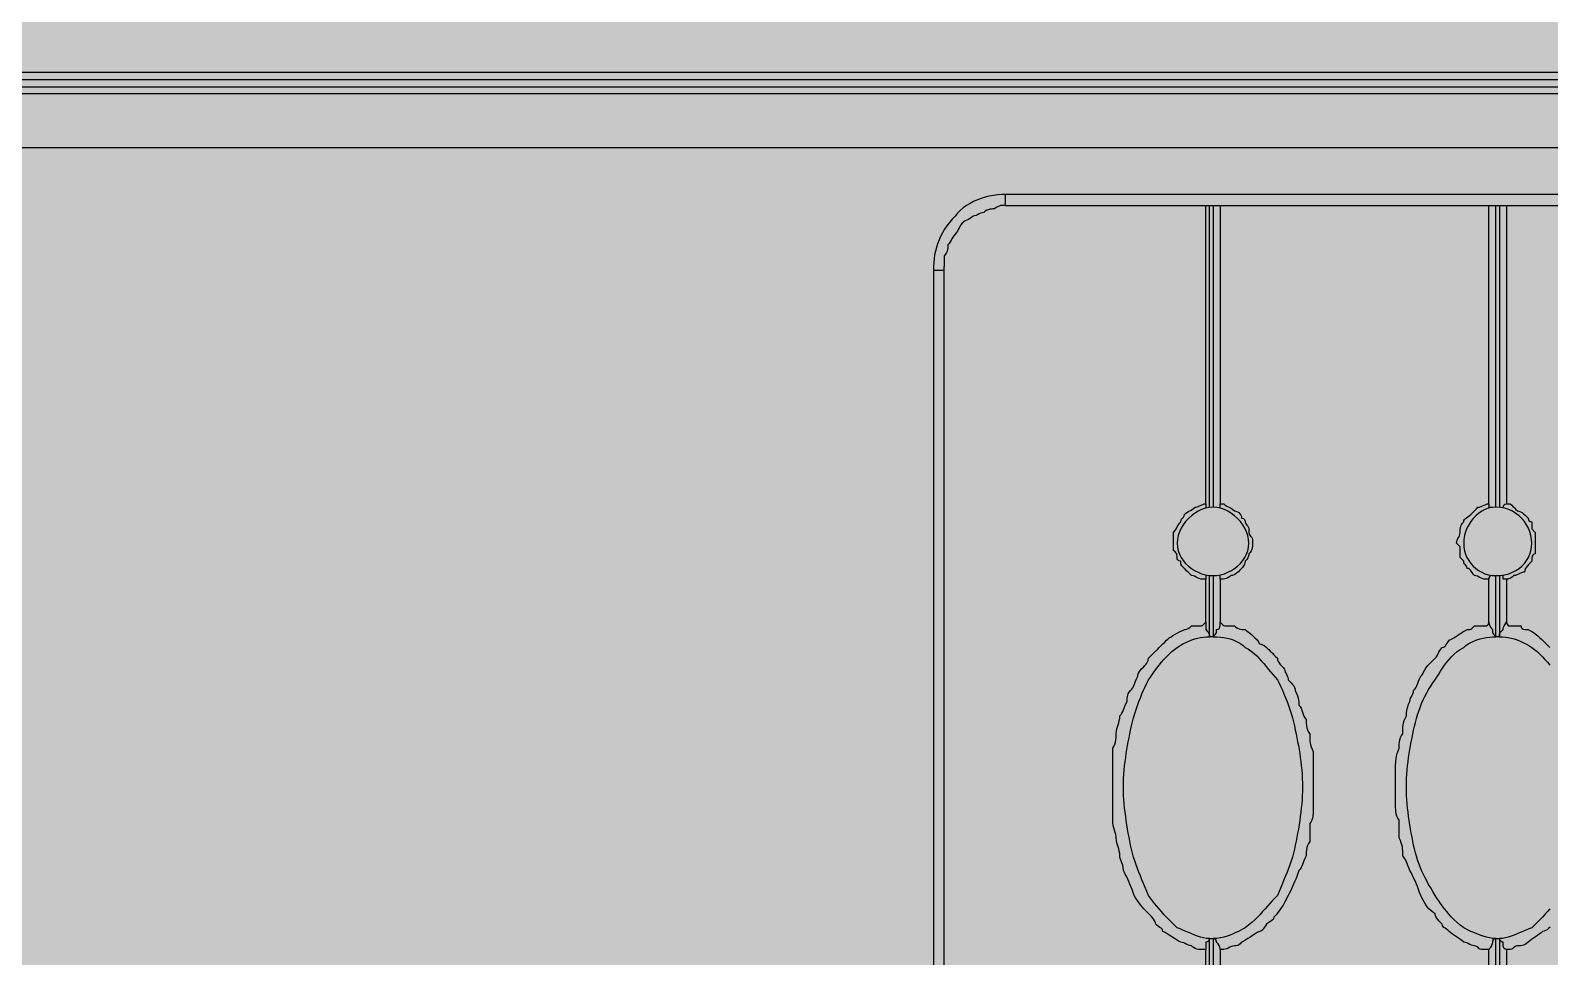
# Model space of a CAD drawing. Header units: millimetres. Extents: x 0 to 966, y -664 to 90.
# Drawn here: x 643.49 to 680.71, y -213.94 to -191.25 of the extents above; entities that cross this region are included whole.
import ezdxf

# ---------------------------------------------------------------- set-up
doc = ezdxf.new("R2010")
doc.units = ezdxf.units.MM
for name, color, linetype in [('HDL_BODY', 7, 'Continuous'), ('HDL_COLOUR', 7, 'Continuous'), ('HDL_DETAIL', 7, 'Continuous'), ('HDL_PRINT', 7, 'Continuous')]:
    doc.layers.add(name, color=color, linetype=linetype)

# ---------------------------------------------------------------- blocks, each defined once
blk = doc.blocks.new('M_R12.10.1_FRONT')
at = {"layer": 'HDL_BODY', "true_color": 0x202126}
blk.add_hatch(color=250, dxfattribs=at).paths.add_polyline_path([(0, 0), (216, 0), (216, 90), (0, 90)])
at = {"layer": 'HDL_BODY', "true_color": 0x2a2a30}
blk.add_hatch(color=250, dxfattribs=at).paths.add_polyline_path([(0.4, 20.52), (215.6, 20.52), (215.6, 68.31), (0.4, 68.31)])
at = {"layer": 'HDL_COLOUR', "true_color": 0x3d4a3a}
for points in [[(172.466, 55.392), (172.56, 55.397), (172.653, 55.413), (172.744, 55.438), (172.832, 55.472), (172.916, 55.515), (172.995, 55.565), (173.069, 55.623), (173.136, 55.687), (173.195, 55.758), (173.246, 55.835), (173.287, 55.916), (173.317, 56.002), (173.336, 56.092), (173.343, 56.186), (173.336, 56.28), (173.317, 56.373), (173.287, 56.464), (173.246, 56.552), (173.195, 56.637), (173.136, 56.717), (173.069, 56.79), (172.995, 56.858), (172.916, 56.917), (172.832, 56.968), (172.744, 57.009), (172.653, 57.04), (172.56, 57.059), (172.466, 57.065), (172.372, 57.059), (172.279, 57.04), (172.188, 57.009), (172.1, 56.968), (172.016, 56.917), (171.936, 56.858), (171.862, 56.79), (171.795, 56.717), (171.735, 56.637), (171.684, 56.552), (171.643, 56.464), (171.612, 56.373), (171.593, 56.28), (171.586, 56.186), (171.593, 56.092), (171.612, 56.002), (171.643, 55.916), (171.684, 55.835), (171.735, 55.758), (171.795, 55.687), (171.862, 55.623), (171.936, 55.565), (172.016, 55.515), (172.1, 55.472), (172.188, 55.438), (172.279, 55.413), (172.372, 55.397), (172.466, 55.392)], [(179.398, 55.392), (179.508, 55.397), (179.612, 55.413), (179.711, 55.438), (179.803, 55.472), (179.888, 55.515), (179.965, 55.565), (180.035, 55.623), (180.097, 55.687), (180.151, 55.758), (180.195, 55.835), (180.231, 55.916), (180.256, 56.002), (180.272, 56.092), (180.277, 56.186), (180.272, 56.28), (180.256, 56.373), (180.231, 56.464), (180.195, 56.552), (180.151, 56.637), (180.097, 56.717), (180.035, 56.79), (179.965, 56.858), (179.888, 56.917), (179.803, 56.968), (179.711, 57.009), (179.612, 57.04), (179.508, 57.059), (179.398, 57.065), (179.305, 57.059), (179.216, 57.04), (179.131, 57.009), (179.05, 56.968), (178.974, 56.917), (178.904, 56.858), (178.839, 56.79), (178.782, 56.717), (178.732, 56.637), (178.689, 56.552), (178.655, 56.464), (178.63, 56.373), (178.615, 56.28), (178.61, 56.186), (178.615, 56.092), (178.63, 56.002), (178.655, 55.916), (178.689, 55.835), (178.732, 55.758), (178.782, 55.687), (178.839, 55.623), (178.904, 55.565), (178.974, 55.515), (179.05, 55.472), (179.131, 55.438), (179.216, 55.413), (179.305, 55.397), (179.398, 55.392)]]:
    blk.add_hatch(color=79, dxfattribs=at).paths.add_polyline_path(points)
at = {"layer": 'HDL_COLOUR', "true_color": 0x97a4b5}
for points in [[(174.66, 50.22), (174.641, 50.703), (174.585, 51.178), (174.493, 51.636), (174.365, 52.07), (174.205, 52.472), (174.016, 52.836), (173.799, 53.155), (173.56, 53.424), (173.302, 53.638), (173.029, 53.794), (172.747, 53.888), (172.46, 53.92), (172.173, 53.888), (171.891, 53.794), (171.618, 53.638), (171.36, 53.424), (171.121, 53.155), (170.904, 52.836), (170.715, 52.472), (170.555, 52.07), (170.427, 51.636), (170.335, 51.178), (170.279, 50.703), (170.26, 50.22), (170.279, 49.737), (170.335, 49.262), (170.427, 48.804), (170.555, 48.37), (170.715, 47.968), (170.904, 47.604), (171.121, 47.285), (171.36, 47.016), (171.618, 46.802), (171.891, 46.646), (172.173, 46.552), (172.46, 46.52), (172.747, 46.552), (173.029, 46.646), (173.302, 46.802), (173.56, 47.016), (173.799, 47.285), (174.016, 47.604), (174.205, 47.968), (174.365, 48.37), (174.493, 48.804), (174.585, 49.262), (174.641, 49.737)], [(181.64, 50.22), (181.621, 50.703), (181.565, 51.178), (181.473, 51.636), (181.345, 52.07), (181.185, 52.472), (180.996, 52.836), (180.779, 53.155), (180.54, 53.424), (180.282, 53.638), (180.009, 53.794), (179.727, 53.888), (179.44, 53.92), (179.153, 53.888), (178.871, 53.794), (178.598, 53.638), (178.34, 53.424), (178.101, 53.155), (177.884, 52.836), (177.695, 52.472), (177.535, 52.07), (177.407, 51.636), (177.315, 51.178), (177.259, 50.703), (177.24, 50.22), (177.259, 49.737), (177.315, 49.262), (177.407, 48.804), (177.535, 48.37), (177.695, 47.968), (177.884, 47.604), (178.101, 47.285), (178.34, 47.016), (178.598, 46.802), (178.871, 46.646), (179.153, 46.552), (179.44, 46.52), (179.727, 46.552), (180.009, 46.646), (180.282, 46.802), (180.54, 47.016), (180.779, 47.285), (180.996, 47.604), (181.185, 47.968), (181.345, 48.37), (181.473, 48.804), (181.565, 49.262), (181.621, 49.737)]]:
    blk.add_hatch(color=253, dxfattribs=at).paths.add_polyline_path(points)
at = {"layer": 'HDL_PRINT', "true_color": 0xdee1e9}
for points in [[(169.305, 60.941), (169.226, 60.938), (169.148, 60.931), (169.071, 60.919), (168.995, 60.904), (168.921, 60.885), (168.85, 60.864), (168.782, 60.841), (168.718, 60.815), (168.658, 60.789), (168.603, 60.763), (168.662, 60.789), (168.72, 60.81), (168.779, 60.825), (168.838, 60.837), (168.896, 60.844), (168.955, 60.849), (169.014, 60.851), (169.072, 60.852), (169.131, 60.852), (169.285, 60.846), (169.437, 60.828), (169.586, 60.8), (169.731, 60.761), (169.872, 60.711), (170.009, 60.652), (170.141, 60.583), (170.267, 60.506), (170.388, 60.42), (170.503, 60.326), (170.611, 60.224), (170.713, 60.116), (170.806, 60.001), (170.892, 59.879), (170.969, 59.752), (171.037, 59.62), (171.097, 59.482), (171.146, 59.341), (171.185, 59.195), (171.214, 59.046), (171.231, 58.894), (171.237, 58.739), (171.231, 58.584), (171.214, 58.432), (171.185, 58.282), (171.146, 58.137), (171.097, 57.995), (171.037, 57.858), (170.969, 57.725), (170.892, 57.598), (170.806, 57.477), (170.713, 57.362), (170.611, 57.253), (170.503, 57.152), (170.388, 57.058), (170.267, 56.972), (170.141, 56.894), (170.009, 56.826), (169.872, 56.766), (169.731, 56.717), (169.586, 56.678), (169.437, 56.649), (169.285, 56.631), (169.131, 56.626), (168.993, 56.63), (168.856, 56.643), (168.722, 56.664), (168.591, 56.692), (168.462, 56.728), (168.336, 56.772), (168.213, 56.822), (168.094, 56.879), (167.979, 56.943), (167.868, 57.012), (167.762, 57.087), (167.66, 57.167), (167.564, 57.253), (167.473, 57.343), (167.388, 57.438), (167.309, 57.537), (167.236, 57.64), (167.17, 57.746), (167.111, 57.856), (167.167, 57.726), (167.229, 57.6), (167.298, 57.479), (167.373, 57.363), (167.454, 57.251), (167.541, 57.145), (167.633, 57.044), (167.732, 56.95), (167.836, 56.861), (167.945, 56.779), (168.059, 56.703), (168.179, 56.634), (168.303, 56.572), (168.433, 56.518), (168.567, 56.471), (168.706, 56.432), (168.85, 56.401), (168.997, 56.379), (169.149, 56.366), (169.305, 56.361), (169.465, 56.366), (169.622, 56.383), (169.776, 56.409), (169.926, 56.446), (170.073, 56.492), (170.216, 56.548), (170.354, 56.613), (170.487, 56.687), (170.615, 56.769), (170.736, 56.86), (170.852, 56.958), (170.96, 57.064), (171.062, 57.178), (171.156, 57.299), (171.241, 57.426), (171.319, 57.56), (171.387, 57.699), (171.446, 57.845), (171.496, 57.996), (171.535, 58.152), (171.563, 58.314), (171.58, 58.479), (171.586, 58.65), (171.58, 58.809), (171.563, 58.967), (171.535, 59.121), (171.496, 59.272), (171.446, 59.42), (171.387, 59.563), (171.319, 59.702), (171.241, 59.836), (171.156, 59.964), (171.062, 60.086), (170.96, 60.202), (170.852, 60.312), (170.736, 60.413), (170.615, 60.508), (170.487, 60.594), (170.354, 60.672), (170.216, 60.741), (170.073, 60.8), (169.926, 60.85), (169.776, 60.889), (169.622, 60.918), (169.465, 60.935), (169.305, 60.941)], [(176.24, 60.941), (176.163, 60.938), (176.091, 60.931), (176.022, 60.919), (175.955, 60.904), (175.889, 60.885), (175.823, 60.864), (175.756, 60.841), (175.687, 60.815), (175.615, 60.789), (175.538, 60.763), (175.596, 60.789), (175.655, 60.81), (175.713, 60.825), (175.771, 60.837), (175.83, 60.844), (175.888, 60.849), (175.947, 60.851), (176.006, 60.852), (176.065, 60.852), (176.22, 60.846), (176.371, 60.828), (176.52, 60.8), (176.665, 60.761), (176.806, 60.711), (176.943, 60.652), (177.075, 60.583), (177.202, 60.506), (177.323, 60.42), (177.438, 60.326), (177.546, 60.224), (177.647, 60.116), (177.741, 60.001), (177.826, 59.879), (177.904, 59.752), (177.972, 59.62), (178.031, 59.482), (178.08, 59.341), (178.119, 59.195), (178.148, 59.046), (178.165, 58.894), (178.171, 58.739), (178.165, 58.584), (178.148, 58.432), (178.119, 58.282), (178.08, 58.137), (178.031, 57.995), (177.972, 57.858), (177.904, 57.725), (177.826, 57.598), (177.741, 57.477), (177.647, 57.362), (177.546, 57.253), (177.438, 57.152), (177.323, 57.058), (177.202, 56.972), (177.075, 56.894), (176.943, 56.826), (176.806, 56.766), (176.665, 56.717), (176.52, 56.678), (176.371, 56.649), (176.22, 56.631), (176.065, 56.626), (175.92, 56.63), (175.776, 56.645), (175.635, 56.668), (175.497, 56.7), (175.363, 56.74), (175.232, 56.788), (175.106, 56.844), (174.985, 56.907), (174.868, 56.977), (174.758, 57.053), (174.654, 57.136), (174.556, 57.224), (174.466, 57.318), (174.383, 57.417), (174.307, 57.52), (174.241, 57.628), (174.183, 57.74), (174.134, 57.856), (174.178, 57.726), (174.231, 57.6), (174.292, 57.479), (174.361, 57.363), (174.438, 57.251), (174.523, 57.145), (174.614, 57.044), (174.711, 56.95), (174.815, 56.861), (174.924, 56.779), (175.038, 56.703), (175.157, 56.634), (175.281, 56.572), (175.409, 56.518), (175.541, 56.471), (175.675, 56.432), (175.813, 56.401), (175.953, 56.379), (176.096, 56.366), (176.24, 56.361), (176.399, 56.366), (176.556, 56.383), (176.71, 56.409), (176.861, 56.446), (177.008, 56.492), (177.15, 56.548), (177.288, 56.613), (177.421, 56.687), (177.549, 56.769), (177.671, 56.86), (177.786, 56.958), (177.895, 57.064), (177.996, 57.178), (178.09, 57.299), (178.176, 57.426), (178.253, 57.56), (178.322, 57.699), (178.381, 57.845), (178.43, 57.996), (178.469, 58.152), (178.498, 58.314), (178.515, 58.479), (178.521, 58.65), (178.515, 58.809), (178.498, 58.967), (178.469, 59.121), (178.43, 59.272), (178.381, 59.42), (178.322, 59.563), (178.253, 59.702), (178.176, 59.836), (178.09, 59.964), (177.996, 60.086), (177.895, 60.202), (177.786, 60.312), (177.671, 60.413), (177.549, 60.508), (177.421, 60.594), (177.288, 60.672), (177.15, 60.741), (177.008, 60.8), (176.861, 60.85), (176.71, 60.889), (176.556, 60.918), (176.399, 60.935), (176.24, 60.941)]]:
    blk.add_hatch(color=254, dxfattribs=at).paths.add_polyline_path(points)
h = blk.add_hatch(color=254, dxfattribs=at)
h.paths.add_polyline_path([(167.99, 57.505), (168.867, 59.883), (169.217, 59.883), (170.182, 57.505), (169.833, 57.505), (169.569, 58.299), (168.603, 58.299), (168.34, 57.505), (167.99, 57.505)])
h.paths.add_polyline_path([(168.692, 58.474), (169.48, 58.474), (169.217, 59.179), (169.188, 59.244), (169.166, 59.309), (169.147, 59.371), (169.13, 59.431), (169.114, 59.486), (169.095, 59.537), (169.071, 59.581), (169.042, 59.618), (169.038, 59.581), (169.028, 59.537), (169.015, 59.486), (168.999, 59.431), (168.983, 59.371), (168.969, 59.309), (168.96, 59.244), (168.956, 59.179), (168.692, 58.474)])
h = blk.add_hatch(color=254, dxfattribs=at)
h.paths.add_polyline_path([(175.274, 57.505), (175.274, 59.883), (176.151, 59.883), (176.217, 59.883), (176.281, 59.882), (176.344, 59.878), (176.404, 59.872), (176.459, 59.861), (176.509, 59.845), (176.553, 59.823), (176.59, 59.794), (176.628, 59.789), (176.666, 59.775), (176.704, 59.753), (176.741, 59.725), (176.779, 59.692), (176.816, 59.656), (176.853, 59.618), (176.886, 59.58), (176.91, 59.541), (176.925, 59.498), (176.935, 59.451), (176.94, 59.398), (176.942, 59.338), (176.942, 59.268), (176.942, 59.23), (176.94, 59.191), (176.935, 59.153), (176.925, 59.115), (176.91, 59.078), (176.886, 59.04), (176.853, 59.003), (176.816, 58.965), (176.779, 58.929), (176.741, 58.896), (176.704, 58.867), (176.666, 58.845), (176.628, 58.83), (176.59, 58.825), (176.652, 58.792), (176.707, 58.76), (176.756, 58.727), (176.799, 58.694), (176.838, 58.661), (176.874, 58.628), (176.909, 58.596), (176.942, 58.563), (176.974, 58.525), (176.997, 58.485), (177.012, 58.442), (177.021, 58.394), (177.026, 58.341), (177.028, 58.28), (177.028, 58.21), (177.028, 58.172), (177.026, 58.134), (177.021, 58.096), (177.012, 58.059), (176.997, 58.021), (176.974, 57.983), (176.942, 57.945), (176.937, 57.907), (176.922, 57.869), (176.9, 57.832), (176.872, 57.794), (176.839, 57.756), (176.804, 57.719), (176.767, 57.681), (176.76, 57.674), (176.741, 57.658), (176.712, 57.638), (176.675, 57.617), (176.634, 57.601), (176.59, 57.594), (176.528, 57.591), (176.472, 57.581), (176.42, 57.566), (176.37, 57.55), (176.321, 57.533), (176.269, 57.519), (176.213, 57.509), (176.151, 57.505), (175.274, 57.505)])
h.paths.add_polyline_path([(175.624, 58.914), (176.065, 58.914), (176.135, 58.914), (176.195, 58.914), (176.248, 58.914), (176.295, 58.914), (176.337, 58.914), (176.377, 58.914), (176.415, 58.914), (176.448, 58.919), (176.473, 58.934), (176.494, 58.956), (176.513, 58.984), (176.533, 59.017), (176.557, 59.053), (176.59, 59.089), (176.59, 59.099), (176.59, 59.126), (176.59, 59.166), (176.59, 59.215), (176.59, 59.268), (176.59, 59.319), (176.59, 59.367), (176.59, 59.406), (176.59, 59.433), (176.59, 59.443), (176.553, 59.48), (176.526, 59.507), (176.503, 59.53), (176.48, 59.552), (176.453, 59.58), (176.415, 59.618), (176.377, 59.618), (176.337, 59.618), (176.295, 59.618), (176.248, 59.618), (176.195, 59.618), (176.135, 59.618), (176.065, 59.618), (175.624, 59.618), (175.624, 58.914)])
h.paths.add_polyline_path([(175.624, 57.856), (176.151, 57.856), (176.195, 57.856), (176.239, 57.856), (176.283, 57.856), (176.327, 57.856), (176.371, 57.856), (176.415, 57.856), (176.425, 57.856), (176.452, 57.856), (176.491, 57.856), (176.538, 57.856), (176.59, 57.856), (176.596, 57.894), (176.613, 57.922), (176.634, 57.945), (176.655, 57.968), (176.672, 57.996), (176.678, 58.034), (176.685, 58.071), (176.701, 58.098), (176.723, 58.121), (176.744, 58.144), (176.761, 58.172), (176.767, 58.21), (176.762, 58.248), (176.75, 58.285), (176.732, 58.323), (176.713, 58.361), (176.696, 58.398), (176.683, 58.436), (176.678, 58.474), (176.641, 58.512), (176.613, 58.537), (176.59, 58.552), (176.567, 58.56), (176.54, 58.563), (176.504, 58.563), (176.461, 58.595), (176.41, 58.618), (176.356, 58.633), (176.299, 58.643), (176.244, 58.648), (176.194, 58.649), (176.151, 58.65), (175.624, 58.65), (175.624, 57.856)])
at = {"layer": 'HDL_DETAIL', "color": 251, "true_color": 0x52555c}
for points in [[(0, 67.545), (216, 67.545), (216, 22.28), (0, 22.28), (0, 67.545)], [(0.351, 67.722), (215.91, 67.722), (215.91, 22.456), (0.351, 22.456), (0.351, 67.722)], [(167.374, 64.728), (167.374, 64.728)], [(165.881, 62.965), (165.881, 62.965)], [(165.621, 62.876), (165.621, 62.876)], [(172.466, 55.392), (172.56, 55.397), (172.653, 55.413), (172.744, 55.438), (172.832, 55.472), (172.916, 55.515), (172.995, 55.565), (173.069, 55.623), (173.136, 55.687), (173.195, 55.758), (173.246, 55.835), (173.287, 55.916), (173.317, 56.002), (173.336, 56.092), (173.343, 56.186), (173.336, 56.28), (173.317, 56.373), (173.287, 56.464), (173.246, 56.552), (173.195, 56.637), (173.136, 56.717), (173.069, 56.79), (172.995, 56.858), (172.916, 56.917), (172.832, 56.968), (172.744, 57.009), (172.653, 57.04), (172.56, 57.059), (172.466, 57.065), (172.372, 57.059), (172.279, 57.04), (172.188, 57.009), (172.1, 56.968), (172.016, 56.917), (171.936, 56.858), (171.862, 56.79), (171.795, 56.717), (171.735, 56.637), (171.684, 56.552), (171.643, 56.464), (171.612, 56.373), (171.593, 56.28), (171.586, 56.186), (171.593, 56.092), (171.612, 56.002), (171.643, 55.916), (171.684, 55.835), (171.735, 55.758), (171.795, 55.687), (171.862, 55.623), (171.936, 55.565), (172.016, 55.515), (172.1, 55.472), (172.188, 55.438), (172.279, 55.413), (172.372, 55.397), (172.466, 55.392)], [(179.398, 55.392), (179.508, 55.397), (179.612, 55.413), (179.711, 55.438), (179.803, 55.472), (179.888, 55.515), (179.965, 55.565), (180.035, 55.623), (180.097, 55.687), (180.151, 55.758), (180.195, 55.835), (180.231, 55.916), (180.256, 56.002), (180.272, 56.092), (180.277, 56.186), (180.272, 56.28), (180.256, 56.373), (180.231, 56.464), (180.195, 56.552), (180.151, 56.637), (180.097, 56.717), (180.035, 56.79), (179.965, 56.858), (179.888, 56.917), (179.803, 56.968), (179.711, 57.009), (179.612, 57.04), (179.508, 57.059), (179.398, 57.065), (179.305, 57.059), (179.216, 57.04), (179.131, 57.009), (179.05, 56.968), (178.974, 56.917), (178.904, 56.858), (178.839, 56.79), (178.782, 56.717), (178.732, 56.637), (178.689, 56.552), (178.655, 56.464), (178.63, 56.373), (178.615, 56.28), (178.61, 56.186), (178.615, 56.092), (178.63, 56.002), (178.655, 55.916), (178.689, 55.835), (178.732, 55.758), (178.782, 55.687), (178.839, 55.623), (178.904, 55.565), (178.974, 55.515), (179.05, 55.472), (179.131, 55.438), (179.216, 55.413), (179.305, 55.397), (179.398, 55.392)], [(172.377, 53.894), (172.377, 53.894)], [(172.377, 53.894), (172.377, 53.894)], [(172.466, 53.894), (172.466, 53.894)], [(172.466, 53.894), (172.466, 53.894)], [(172.466, 53.894), (172.466, 53.894)], [(179.398, 53.894), (179.398, 53.894)], [(179.398, 53.894), (179.398, 53.894)], [(179.398, 53.894), (179.398, 53.894)], [(179.487, 53.894), (179.487, 53.894)], [(179.487, 53.894), (179.487, 53.894)], [(172.466, 46.497), (172.466, 46.497)], [(172.466, 46.497), (172.466, 46.497)], [(179.398, 46.497), (179.398, 46.497)], [(179.398, 46.497), (179.398, 46.497)]]:
    blk.add_lwpolyline(points, close=True, dxfattribs=at)
for points in [[(0.439, 67.367), (214.858, 67.367)], [(0.439, 67.367), (214.858, 67.367)], [(0.439, 67.367), (214.858, 67.367)], [(0.439, 67.367), (214.858, 67.367)], [(0.439, 67.367), (214.858, 67.367)], [(0.439, 67.367), (214.858, 67.367)], [(0.439, 67.367), (214.858, 67.367)], [(0.439, 67.367), (214.858, 67.367)], [(0.439, 67.367), (214.858, 67.367)], [(0.439, 67.367), (214.858, 67.367)], [(0.439, 67.367), (214.858, 67.367)], [(0.439, 67.367), (214.858, 67.367)], [(0.439, 67.367), (214.858, 67.367)], [(0.439, 67.367), (214.858, 67.367)], [(0.439, 67.367), (214.858, 67.367)], [(0.439, 67.367), (214.858, 67.367)], [(0.439, 67.367), (214.858, 67.367)], [(0.439, 67.367), (214.858, 67.367)], [(0.439, 67.367), (214.858, 67.367)], [(0.439, 67.367), (214.858, 67.367)], [(0.439, 67.367), (215.91, 67.367)], [(214.506, 67.191), (0.702, 67.191)], [(214.506, 67.191), (0.702, 67.191)], [(214.506, 67.191), (0.702, 67.191)], [(214.506, 67.191), (0.702, 67.191)], [(214.506, 67.191), (0.702, 67.191)], [(214.506, 67.191), (0.702, 67.191)], [(214.506, 67.191), (0.702, 67.191)], [(214.506, 67.191), (0.702, 67.191)], [(214.506, 67.191), (0.702, 67.191)], [(214.506, 67.191), (0.702, 67.191)], [(214.506, 67.191), (0.702, 67.191)], [(214.506, 67.191), (0.702, 67.191)], [(214.506, 67.191), (0.702, 67.191)], [(214.506, 67.191), (0.702, 67.191)], [(214.506, 67.191), (0.702, 67.191)], [(214.506, 67.191), (0.702, 67.191)], [(214.506, 67.191), (0.702, 67.191)], [(214.506, 67.191), (0.702, 67.191)], [(214.506, 67.191), (0.702, 67.191)], [(214.506, 67.191), (0.702, 67.191)], [(215.999, 67.191), (0.702, 67.191)], [(214.42, 65.872), (0.79, 65.872)], [(214.42, 65.872), (0.79, 65.872)], [(214.42, 65.872), (0.79, 65.872)], [(214.42, 65.872), (0.79, 65.872)], [(214.42, 65.872), (0.79, 65.872)], [(214.42, 65.872), (0.79, 65.872)], [(214.42, 65.872), (0.79, 65.872)], [(214.42, 65.872), (0.79, 65.872)], [(214.42, 65.872), (0.79, 65.872)], [(214.42, 65.872), (0.79, 65.872)], [(214.42, 65.872), (0.79, 65.872)], [(214.42, 65.872), (0.79, 65.872)], [(214.42, 65.872), (0.79, 65.872)], [(214.42, 65.872), (0.79, 65.872)], [(214.42, 65.872), (0.79, 65.872)], [(214.42, 65.872), (0.79, 65.872)], [(214.42, 65.872), (0.79, 65.872)], [(214.42, 65.872), (0.79, 65.872)], [(214.42, 65.872), (0.79, 65.872)], [(214.42, 65.872), (0.79, 65.872)], [(215.91, 65.872), (0.79, 65.872)], [(167.374, 64.728), (167.279, 64.725), (167.182, 64.717), (167.084, 64.703), (166.985, 64.684), (166.886, 64.66), (166.789, 64.63), (166.694, 64.594), (166.601, 64.554), (166.512, 64.508), (166.427, 64.457), (166.347, 64.4), (166.273, 64.338), (166.205, 64.271), (166.145, 64.198), (166.073, 64.121), (166.006, 64.042), (165.944, 63.96), (165.888, 63.876), (165.837, 63.79), (165.792, 63.703), (165.752, 63.614), (165.717, 63.524), (165.687, 63.432), (165.663, 63.34), (165.645, 63.247), (165.631, 63.153), (165.623, 63.059), (165.621, 62.965)], [(167.374, 64.463), (167.337, 64.463), (167.3, 64.461), (167.262, 64.456), (167.225, 64.446), (167.187, 64.43), (167.149, 64.407), (167.111, 64.374), (167.074, 64.374), (167.036, 64.372), (166.999, 64.367), (166.961, 64.357), (166.923, 64.341), (166.885, 64.318), (166.847, 64.285), (166.81, 64.28), (166.773, 64.268), (166.735, 64.251), (166.698, 64.232), (166.66, 64.216), (166.623, 64.203), (166.586, 64.198), (166.548, 64.165), (166.51, 64.14), (166.472, 64.119), (166.434, 64.1), (166.397, 64.08), (166.36, 64.055), (166.323, 64.023), (166.289, 63.985), (166.264, 63.947), (166.243, 63.909), (166.224, 63.871), (166.203, 63.833), (166.178, 63.796), (166.145, 63.759), (166.113, 63.72), (166.088, 63.682), (166.068, 63.644), (166.049, 63.606), (166.029, 63.569), (166.003, 63.531), (165.97, 63.494), (165.97, 63.456), (165.968, 63.418), (165.963, 63.381), (165.953, 63.343), (165.938, 63.305), (165.914, 63.268), (165.881, 63.23), (165.881, 63.185), (165.881, 63.141), (165.881, 63.097), (165.881, 63.053), (165.881, 63.009), (165.881, 62.965)], [(212.399, 64.728), (167.374, 64.728)], [(167.374, 64.728), (167.374, 64.463)], [(167.374, 64.463), (212.399, 64.463)], [(172.288, 57.152), (172.288, 64.463)], [(172.377, 57.065), (172.377, 64.463)], [(172.466, 64.463), (172.466, 57.065)], [(172.641, 64.463), (172.641, 57.152)], [(179.223, 57.152), (179.223, 64.463)], [(179.398, 57.065), (179.398, 64.463)], [(179.487, 64.463), (179.487, 57.065)], [(179.661, 64.463), (179.661, 57.152)], [(165.621, 62.965), (165.621, 27.476)], [(165.881, 27.476), (165.881, 62.965)], [(165.621, 62.876), (165.881, 62.876)], [(171.5, 56.186), (171.5, 56.229), (171.5, 56.273), (171.5, 56.316), (171.5, 56.36), (171.5, 56.404), (171.5, 56.447), (171.533, 56.485), (171.557, 56.524), (171.577, 56.562), (171.596, 56.599), (171.617, 56.637), (171.642, 56.675), (171.675, 56.712), (171.682, 56.75), (171.698, 56.778), (171.72, 56.801), (171.741, 56.824), (171.758, 56.852), (171.764, 56.89), (171.801, 56.922), (171.838, 56.947), (171.876, 56.967), (171.914, 56.986), (171.952, 57.007), (171.99, 57.032), (172.028, 57.065), (172.065, 57.07), (172.102, 57.082), (172.139, 57.099), (172.177, 57.118), (172.214, 57.134), (172.251, 57.147), (172.288, 57.152)], [(172.288, 57.152), (172.288, 57.065)], [(172.641, 57.152), (172.73, 57.152), (172.767, 57.119), (172.804, 57.095), (172.841, 57.074), (172.879, 57.056), (172.916, 57.035), (172.953, 57.01), (172.99, 56.976), (173.028, 56.971), (173.065, 56.957), (173.098, 56.935), (173.126, 56.907), (173.149, 56.875), (173.163, 56.839), (173.168, 56.801), (173.21, 56.792), (173.236, 56.769), (173.249, 56.743), (173.253, 56.721), (173.254, 56.712), (173.261, 56.675), (173.277, 56.648), (173.299, 56.625), (173.32, 56.602), (173.336, 56.574), (173.343, 56.536), (173.343, 56.447), (173.35, 56.41), (173.366, 56.383), (173.387, 56.361), (173.409, 56.338), (173.425, 56.31), (173.432, 56.272), (173.432, 56.186)], [(172.641, 57.065), (172.641, 57.065), (172.641, 57.152)], [(178.435, 56.186), (178.44, 56.223), (178.452, 56.26), (178.469, 56.298), (178.487, 56.335), (178.504, 56.373), (178.516, 56.41), (178.521, 56.447), (178.521, 56.485), (178.523, 56.524), (178.528, 56.562), (178.537, 56.599), (178.553, 56.637), (178.577, 56.675), (178.61, 56.712), (178.615, 56.745), (178.629, 56.77), (178.651, 56.791), (178.678, 56.81), (178.711, 56.831), (178.747, 56.857), (178.785, 56.89), (178.822, 56.927), (178.85, 56.954), (178.873, 56.977), (178.896, 56.999), (178.923, 57.027), (178.959, 57.065), (178.997, 57.07), (179.035, 57.082), (179.073, 57.099), (179.111, 57.118), (179.149, 57.134), (179.186, 57.147), (179.223, 57.152)], [(179.223, 57.152), (179.223, 57.065), (179.312, 57.065)], [(179.575, 57.065), (179.575, 57.065), (179.576, 57.074), (179.581, 57.096), (179.594, 57.121), (179.619, 57.143), (179.661, 57.152)], [(179.661, 57.152), (179.75, 57.152), (179.788, 57.115), (179.816, 57.088), (179.839, 57.065), (179.861, 57.042), (179.888, 57.014), (179.925, 56.976), (179.963, 56.971), (180.001, 56.957), (180.038, 56.935), (180.076, 56.907), (180.113, 56.875), (180.151, 56.839), (180.189, 56.801), (180.189, 56.792), (180.194, 56.769), (180.208, 56.743), (180.234, 56.721), (180.277, 56.712), (180.277, 56.669), (180.277, 56.638), (180.277, 56.612), (180.277, 56.581), (180.277, 56.536), (180.363, 56.447), (180.363, 56.404), (180.363, 56.374), (180.363, 56.347), (180.363, 56.316), (180.363, 56.272), (180.363, 56.186)], [(172.288, 55.303), (172.203, 55.303), (172.165, 55.308), (172.127, 55.321), (172.089, 55.338), (172.052, 55.357), (172.014, 55.374), (171.977, 55.387), (171.939, 55.392), (171.895, 55.435), (171.854, 55.476), (171.818, 55.512), (171.79, 55.541), (171.771, 55.56), (171.764, 55.567), (171.727, 55.605), (171.702, 55.633), (171.686, 55.656), (171.679, 55.679), (171.676, 55.706), (171.675, 55.743), (171.632, 55.752), (171.606, 55.774), (171.592, 55.801), (171.587, 55.823), (171.586, 55.832), (171.586, 55.87), (171.583, 55.898), (171.576, 55.921), (171.561, 55.943), (171.537, 55.971), (171.5, 56.007), (171.5, 56.096), (171.5, 56.186)], [(173.432, 56.186), (173.432, 56.147), (173.43, 56.109), (173.425, 56.071), (173.415, 56.033), (173.399, 55.996), (173.376, 55.958), (173.343, 55.921), (173.343, 55.914), (173.34, 55.895), (173.332, 55.865), (173.317, 55.829), (173.292, 55.787), (173.254, 55.743), (173.249, 55.706), (173.235, 55.668), (173.213, 55.631), (173.185, 55.593), (173.153, 55.555), (173.117, 55.516), (173.079, 55.478), (173.072, 55.472), (173.053, 55.456), (173.024, 55.435), (172.988, 55.414), (172.947, 55.398), (172.905, 55.392), (172.867, 55.359), (172.829, 55.335), (172.791, 55.32), (172.754, 55.31), (172.717, 55.305), (172.679, 55.303), (172.641, 55.303)], [(179.223, 55.303), (179.137, 55.303), (179.099, 55.308), (179.061, 55.321), (179.023, 55.338), (178.985, 55.357), (178.948, 55.374), (178.91, 55.387), (178.873, 55.392), (178.84, 55.429), (178.815, 55.465), (178.794, 55.497), (178.775, 55.526), (178.754, 55.548), (178.729, 55.562), (178.696, 55.567), (178.689, 55.605), (178.673, 55.633), (178.653, 55.656), (178.632, 55.679), (178.616, 55.706), (178.61, 55.743), (178.521, 55.832), (178.521, 55.876), (178.521, 55.907), (178.521, 55.934), (178.521, 55.965), (178.521, 56.007), (178.521, 56.096), (178.435, 56.186)], [(180.363, 56.186), (180.363, 56.141), (180.363, 56.097), (180.363, 56.052), (180.363, 56.008), (180.363, 55.964), (180.363, 55.921), (180.327, 55.914), (180.303, 55.895), (180.288, 55.865), (180.281, 55.829), (180.278, 55.787), (180.277, 55.743), (180.24, 55.706), (180.203, 55.668), (180.17, 55.631), (180.142, 55.593), (180.119, 55.555), (180.105, 55.516), (180.1, 55.478), (180.063, 55.473), (180.026, 55.461), (179.988, 55.444), (179.951, 55.426), (179.913, 55.409), (179.876, 55.397), (179.839, 55.392), (179.795, 55.355), (179.753, 55.329), (179.717, 55.314), (179.688, 55.306), (179.668, 55.303), (179.661, 55.303)], [(172.288, 55.392), (172.288, 55.303)], [(172.288, 54.248), (172.288, 55.303)], [(172.377, 53.894), (172.377, 55.392)], [(172.466, 55.392), (172.466, 53.894)], [(172.641, 55.303), (172.641, 55.303), (172.641, 55.392)], [(172.641, 55.303), (172.641, 54.248)], [(179.312, 55.392), (179.268, 55.383), (179.242, 55.361), (179.229, 55.334), (179.224, 55.312), (179.223, 55.303)], [(179.223, 54.248), (179.223, 55.303)], [(179.398, 53.894), (179.398, 55.392)], [(179.487, 55.392), (179.487, 53.894)], [(179.661, 55.303), (179.575, 55.303), (179.575, 55.392)], [(179.661, 55.303), (179.661, 54.248)], [(172.288, 46.232), (172.237, 46.232), (172.19, 46.232), (172.15, 46.232), (172.124, 46.232), (172.114, 46.232), (172.071, 46.239), (172.03, 46.255), (171.994, 46.277), (171.965, 46.298), (171.946, 46.315), (171.939, 46.321), (171.901, 46.326), (171.863, 46.339), (171.826, 46.356), (171.788, 46.375), (171.751, 46.393), (171.713, 46.405), (171.675, 46.41), (171.62, 46.439), (171.57, 46.468), (171.523, 46.497), (171.478, 46.527), (171.434, 46.556), (171.389, 46.586), (171.343, 46.616), (171.292, 46.645), (171.237, 46.675), (171.232, 46.707), (171.217, 46.732), (171.195, 46.752), (171.167, 46.771), (171.134, 46.792), (171.099, 46.817), (171.062, 46.85), (171.057, 46.887), (171.042, 46.925), (171.02, 46.963), (170.992, 47), (170.958, 47.038), (170.922, 47.077), (170.884, 47.115), (170.853, 47.147), (170.815, 47.185), (170.775, 47.228), (170.732, 47.276), (170.688, 47.327), (170.645, 47.382), (170.604, 47.438), (170.567, 47.496), (170.535, 47.555), (170.508, 47.631), (170.482, 47.703), (170.455, 47.771), (170.429, 47.835), (170.403, 47.896), (170.377, 47.954), (170.351, 48.01), (170.324, 48.064), (170.298, 48.117), (170.271, 48.17), (170.266, 48.24), (170.254, 48.301), (170.236, 48.355), (170.217, 48.402), (170.2, 48.445), (170.187, 48.485), (170.182, 48.524), (170.179, 48.586), (170.169, 48.642), (170.155, 48.694), (170.139, 48.744), (170.124, 48.793), (170.11, 48.845), (170.1, 48.901), (170.096, 48.963), (170.093, 49.001), (170.083, 49.045), (170.068, 49.096), (170.052, 49.151), (170.036, 49.211), (170.021, 49.273), (170.011, 49.338), (170.008, 49.403), (170.008, 49.446), (170.008, 49.497), (170.008, 49.552), (170.008, 49.608), (170.008, 49.663), (170.008, 49.714), (170.008, 49.757), (170.008, 49.815), (170.008, 49.874), (170.008, 49.932), (170.008, 49.991), (170.008, 50.049), (170.008, 50.108), (170.008, 50.166), (170.008, 50.225), (170.008, 50.283), (170.008, 50.32), (170.008, 50.365), (170.008, 50.415), (170.008, 50.471), (170.008, 50.53), (170.008, 50.593), (170.008, 50.657), (170.008, 50.723), (170.008, 50.76), (170.008, 50.805), (170.008, 50.855), (170.008, 50.911), (170.008, 50.971), (170.008, 51.034), (170.008, 51.099), (170.008, 51.166), (170.04, 51.208), (170.064, 51.258), (170.08, 51.313), (170.089, 51.369), (170.094, 51.424), (170.096, 51.474), (170.096, 51.517), (170.1, 51.579), (170.11, 51.635), (170.124, 51.686), (170.139, 51.736), (170.155, 51.786), (170.169, 51.838), (170.179, 51.894), (170.182, 51.956), (170.212, 51.99), (170.235, 52.025), (170.254, 52.061), (170.271, 52.101), (170.288, 52.145), (170.307, 52.193), (170.331, 52.248), (170.36, 52.31), (170.36, 52.347), (170.362, 52.385), (170.367, 52.422), (170.376, 52.46), (170.391, 52.498), (170.414, 52.536), (170.446, 52.575), (170.475, 52.607), (170.499, 52.641), (170.518, 52.677), (170.534, 52.716), (170.551, 52.76), (170.57, 52.809), (170.592, 52.863), (170.621, 52.925), (170.626, 52.963), (170.64, 53.001), (170.663, 53.039), (170.691, 53.076), (170.724, 53.114), (170.761, 53.152), (170.798, 53.19), (170.805, 53.197), (170.821, 53.216), (170.841, 53.245), (170.862, 53.281), (170.878, 53.322), (170.884, 53.365), (170.922, 53.403), (170.96, 53.442), (170.998, 53.48), (171.036, 53.517), (171.074, 53.555), (171.111, 53.593), (171.148, 53.63), (171.155, 53.637), (171.174, 53.656), (171.204, 53.685), (171.24, 53.722), (171.282, 53.764), (171.326, 53.808), (171.358, 53.837), (171.395, 53.866), (171.438, 53.895), (171.485, 53.924), (171.536, 53.953), (171.591, 53.983), (171.647, 54.012), (171.705, 54.041), (171.764, 54.069), (171.771, 54.07), (171.79, 54.073), (171.818, 54.081), (171.854, 54.096), (171.895, 54.121), (171.939, 54.159), (171.983, 54.159), (172.014, 54.159), (172.041, 54.159), (172.071, 54.159), (172.114, 54.159), (172.152, 54.159), (172.179, 54.162), (172.202, 54.17), (172.225, 54.185), (172.252, 54.21), (172.288, 54.248)], [(172.288, 54.248), (172.288, 54.195), (172.288, 54.147), (172.288, 54.107), (172.288, 54.079), (172.288, 54.069), (172.326, 54.033), (172.351, 54.006), (172.366, 53.983), (172.374, 53.96), (172.377, 53.932), (172.377, 53.894)], [(172.466, 53.894), (172.502, 53.932), (172.527, 53.96), (172.541, 53.983), (172.549, 54.006), (172.552, 54.033), (172.552, 54.069), (172.589, 54.077), (172.615, 54.096), (172.63, 54.125), (172.638, 54.162), (172.641, 54.204), (172.641, 54.248)], [(172.641, 54.248), (172.679, 54.21), (172.707, 54.185), (172.729, 54.17), (172.752, 54.162), (172.779, 54.159), (172.816, 54.159), (172.86, 54.159), (172.891, 54.159), (172.917, 54.159), (172.948, 54.159), (172.99, 54.159), (173.029, 54.126), (173.067, 54.102), (173.104, 54.086), (173.142, 54.077), (173.18, 54.072), (173.217, 54.07), (173.254, 54.069), (173.287, 54.041), (173.324, 54.011), (173.365, 53.979), (173.408, 53.946), (173.452, 53.909), (173.495, 53.869), (173.537, 53.824), (173.574, 53.774), (173.607, 53.719), (173.645, 53.714), (173.682, 53.699), (173.72, 53.677), (173.757, 53.649), (173.795, 53.616), (173.832, 53.58), (173.87, 53.543), (173.877, 53.536), (173.896, 53.517), (173.924, 53.488), (173.96, 53.451), (174.001, 53.409), (174.045, 53.365), (174.05, 53.328), (174.065, 53.291), (174.087, 53.253), (174.115, 53.215), (174.148, 53.177), (174.183, 53.139), (174.22, 53.101), (174.225, 53.063), (174.237, 53.026), (174.255, 52.989), (174.274, 52.951), (174.291, 52.914), (174.304, 52.876), (174.309, 52.839), (174.346, 52.801), (174.382, 52.763), (174.415, 52.725), (174.443, 52.687), (174.464, 52.649), (174.478, 52.612), (174.483, 52.575), (174.516, 52.503), (174.54, 52.442), (174.556, 52.389), (174.565, 52.341), (174.57, 52.299), (174.572, 52.259), (174.572, 52.221), (174.601, 52.185), (174.623, 52.142), (174.642, 52.095), (174.659, 52.046), (174.675, 51.996), (174.694, 51.949), (174.718, 51.906), (174.747, 51.87), (174.747, 51.827), (174.749, 51.777), (174.754, 51.722), (174.764, 51.665), (174.779, 51.61), (174.803, 51.559), (174.836, 51.517), (174.836, 51.454), (174.837, 51.398), (174.84, 51.346), (174.847, 51.297), (174.857, 51.247), (174.872, 51.195), (174.893, 51.139), (174.922, 51.077), (174.922, 51.015), (174.922, 50.959), (174.922, 50.907), (174.922, 50.857), (174.922, 50.807), (174.922, 50.755), (174.922, 50.699), (174.922, 50.637), (174.922, 50.575), (174.922, 50.519), (174.922, 50.467), (174.922, 50.417), (174.922, 50.367), (174.922, 50.315), (174.922, 50.259), (174.922, 50.197), (174.922, 50.13), (174.922, 50.065), (174.922, 50.002), (174.922, 49.942), (174.922, 49.887), (174.922, 49.837), (174.922, 49.793), (174.922, 49.757), (174.922, 49.69), (174.92, 49.625), (174.917, 49.562), (174.911, 49.502), (174.901, 49.446), (174.886, 49.396), (174.864, 49.351), (174.836, 49.314), (174.836, 49.252), (174.836, 49.197), (174.836, 49.145), (174.836, 49.095), (174.836, 49.046), (174.836, 48.994), (174.836, 48.937), (174.836, 48.874), (174.803, 48.832), (174.779, 48.782), (174.764, 48.727), (174.754, 48.671), (174.749, 48.616), (174.747, 48.566), (174.747, 48.524), (174.718, 48.461), (174.694, 48.406), (174.675, 48.357), (174.659, 48.313), (174.642, 48.274), (174.623, 48.238), (174.601, 48.203), (174.572, 48.17), (174.546, 48.093), (174.519, 48.021), (174.493, 47.953), (174.467, 47.89), (174.44, 47.829), (174.414, 47.771), (174.388, 47.715), (174.362, 47.661), (174.335, 47.607), (174.309, 47.555), (174.279, 47.496), (174.249, 47.437), (174.217, 47.379), (174.184, 47.32), (174.147, 47.261), (174.107, 47.202), (174.062, 47.143), (174.012, 47.084), (173.956, 47.026), (173.951, 46.992), (173.937, 46.967), (173.915, 46.946), (173.887, 46.927), (173.855, 46.907), (173.819, 46.882), (173.781, 46.85), (173.749, 46.812), (173.725, 46.777), (173.704, 46.744), (173.686, 46.716), (173.665, 46.694), (173.64, 46.68), (173.607, 46.675), (173.551, 46.645), (173.501, 46.616), (173.454, 46.586), (173.409, 46.556), (173.365, 46.527), (173.321, 46.497), (173.274, 46.468), (173.224, 46.439), (173.168, 46.41), (173.13, 46.373), (173.102, 46.348), (173.079, 46.332), (173.056, 46.325), (173.028, 46.322), (172.99, 46.321), (172.953, 46.316), (172.916, 46.304), (172.879, 46.286), (172.841, 46.267), (172.804, 46.25), (172.767, 46.237), (172.73, 46.232), (172.641, 46.232)], [(179.223, 46.232), (179.18, 46.232), (179.15, 46.232), (179.123, 46.232), (179.092, 46.232), (179.048, 46.232), (179.01, 46.239), (178.982, 46.255), (178.96, 46.277), (178.937, 46.298), (178.91, 46.315), (178.873, 46.321), (178.835, 46.326), (178.797, 46.339), (178.759, 46.356), (178.722, 46.375), (178.684, 46.393), (178.647, 46.405), (178.61, 46.41), (178.573, 46.443), (178.53, 46.476), (178.483, 46.508), (178.433, 46.542), (178.384, 46.575), (178.337, 46.608), (178.294, 46.642), (178.257, 46.675), (178.221, 46.707), (178.185, 46.732), (178.152, 46.752), (178.124, 46.771), (178.102, 46.792), (178.088, 46.817), (178.082, 46.85), (178.045, 46.887), (178.009, 46.925), (177.976, 46.963), (177.949, 47), (177.927, 47.038), (177.913, 47.077), (177.908, 47.115), (177.852, 47.147), (177.802, 47.185), (177.757, 47.228), (177.717, 47.276), (177.68, 47.327), (177.647, 47.382), (177.615, 47.438), (177.585, 47.496), (177.555, 47.555), (177.529, 47.631), (177.503, 47.703), (177.477, 47.771), (177.451, 47.835), (177.424, 47.896), (177.398, 47.954), (177.371, 48.01), (177.345, 48.064), (177.318, 48.117), (177.292, 48.17), (177.263, 48.232), (177.241, 48.287), (177.222, 48.335), (177.205, 48.379), (177.189, 48.419), (177.17, 48.455), (177.146, 48.49), (177.117, 48.524), (177.117, 48.586), (177.115, 48.642), (177.112, 48.694), (177.106, 48.744), (177.095, 48.793), (177.079, 48.845), (177.057, 48.901), (177.028, 48.963), (177.028, 49.001), (177.028, 49.045), (177.028, 49.096), (177.028, 49.151), (177.028, 49.211), (177.028, 49.273), (177.028, 49.338), (177.028, 49.403), (176.996, 49.446), (176.973, 49.497), (176.958, 49.552), (176.949, 49.608), (176.944, 49.663), (176.942, 49.714), (176.942, 49.757), (176.942, 49.815), (176.942, 49.874), (176.942, 49.932), (176.942, 49.991), (176.942, 50.049), (176.942, 50.108), (176.942, 50.166), (176.942, 50.225), (176.942, 50.283), (176.942, 50.32), (176.942, 50.365), (176.942, 50.415), (176.942, 50.471), (176.942, 50.53), (176.942, 50.593), (176.942, 50.657), (176.942, 50.723), (176.942, 50.76), (176.943, 50.805), (176.947, 50.855), (176.953, 50.911), (176.963, 50.971), (176.978, 51.034), (177, 51.099), (177.028, 51.166), (177.028, 51.208), (177.03, 51.258), (177.035, 51.313), (177.045, 51.369), (177.06, 51.424), (177.084, 51.474), (177.117, 51.517), (177.117, 51.579), (177.118, 51.635), (177.121, 51.686), (177.128, 51.736), (177.138, 51.786), (177.154, 51.838), (177.176, 51.894), (177.206, 51.956), (177.206, 51.995), (177.208, 52.035), (177.212, 52.078), (177.222, 52.125), (177.237, 52.179), (177.26, 52.24), (177.292, 52.31), (177.297, 52.347), (177.309, 52.385), (177.327, 52.422), (177.345, 52.46), (177.363, 52.498), (177.376, 52.536), (177.38, 52.575), (177.41, 52.607), (177.433, 52.641), (177.452, 52.677), (177.469, 52.716), (177.486, 52.76), (177.504, 52.809), (177.527, 52.863), (177.555, 52.925), (177.588, 52.963), (177.614, 53.001), (177.634, 53.039), (177.653, 53.076), (177.673, 53.114), (177.698, 53.152), (177.73, 53.19), (177.737, 53.197), (177.756, 53.216), (177.786, 53.245), (177.822, 53.281), (177.864, 53.322), (177.908, 53.365), (177.94, 53.403), (177.964, 53.442), (177.985, 53.48), (178.003, 53.517), (178.024, 53.555), (178.049, 53.593), (178.082, 53.63), (178.116, 53.635), (178.141, 53.649), (178.162, 53.672), (178.18, 53.7), (178.201, 53.734), (178.225, 53.77), (178.257, 53.808), (178.313, 53.837), (178.364, 53.866), (178.411, 53.895), (178.456, 53.924), (178.499, 53.953), (178.544, 53.983), (178.59, 54.012), (178.64, 54.041), (178.696, 54.069), (178.734, 54.07), (178.761, 54.073), (178.785, 54.081), (178.808, 54.096), (178.836, 54.121), (178.873, 54.159), (178.917, 54.159), (178.96, 54.159), (179.004, 54.159), (179.048, 54.159), (179.093, 54.159), (179.137, 54.159), (179.146, 54.159), (179.167, 54.164), (179.193, 54.178), (179.214, 54.204), (179.223, 54.248)], [(179.223, 54.248), (179.23, 54.204), (179.246, 54.162), (179.267, 54.125), (179.289, 54.096), (179.305, 54.077), (179.312, 54.069), (179.312, 54.033), (179.315, 54.006), (179.323, 53.983), (179.337, 53.96), (179.361, 53.932), (179.398, 53.894)], [(179.487, 53.894), (179.487, 53.932), (179.49, 53.96), (179.498, 53.983), (179.513, 54.006), (179.538, 54.033), (179.575, 54.069), (179.576, 54.077), (179.579, 54.096), (179.586, 54.125), (179.601, 54.162), (179.625, 54.204), (179.661, 54.248)], [(179.661, 54.248), (179.671, 54.204), (179.693, 54.178), (179.719, 54.164), (179.741, 54.159), (179.75, 54.159), (179.794, 54.159), (179.838, 54.159), (179.882, 54.159), (179.926, 54.159), (179.97, 54.159), (180.014, 54.159), (180.021, 54.121), (180.039, 54.096), (180.068, 54.081), (180.104, 54.073), (180.145, 54.07), (180.189, 54.069), (180.244, 54.041), (180.294, 54.011), (180.341, 53.979), (180.386, 53.946), (180.43, 53.909), (180.475, 53.869), (180.521, 53.824), (180.572, 53.774), (180.627, 53.719), (180.634, 53.712), (180.653, 53.692), (180.683, 53.663), (180.719, 53.627)], [(180.729, 46.777), (180.691, 46.744), (180.653, 46.716), (180.615, 46.694), (180.578, 46.68), (180.541, 46.675), (180.504, 46.642), (180.461, 46.608), (180.414, 46.575), (180.365, 46.542), (180.316, 46.508), (180.269, 46.476), (180.226, 46.443), (180.189, 46.41), (180.151, 46.377), (180.113, 46.354), (180.076, 46.338), (180.038, 46.328), (180.001, 46.323), (179.963, 46.322), (179.925, 46.321), (179.888, 46.315), (179.861, 46.298), (179.839, 46.277), (179.816, 46.255), (179.788, 46.239), (179.75, 46.232), (179.661, 46.232)], [(172.377, 46.497), (172.305, 46.501), (172.233, 46.513), (172.162, 46.531), (172.09, 46.554), (172.018, 46.582), (171.946, 46.612), (171.874, 46.644), (171.802, 46.676), (171.73, 46.707), (171.658, 46.736), (171.586, 46.761), (171.521, 46.827), (171.456, 46.893), (171.392, 46.96), (171.328, 47.026), (171.265, 47.092), (171.204, 47.158), (171.145, 47.224), (171.087, 47.29), (171.032, 47.356), (170.98, 47.422), (170.931, 47.489), (170.884, 47.555), (170.844, 47.655), (170.804, 47.752), (170.764, 47.847), (170.726, 47.941), (170.688, 48.033), (170.651, 48.125), (170.615, 48.216), (170.582, 48.308), (170.55, 48.4), (170.52, 48.494), (170.493, 48.59), (170.468, 48.687), (170.446, 48.788), (170.428, 48.884), (170.409, 48.982), (170.391, 49.081), (170.374, 49.183), (170.357, 49.285), (170.341, 49.389), (170.326, 49.492), (170.313, 49.596), (170.301, 49.7), (170.291, 49.802), (170.283, 49.904), (170.276, 50.003), (170.272, 50.101), (170.271, 50.197), (170.272, 50.308), (170.276, 50.417), (170.283, 50.524), (170.291, 50.629), (170.301, 50.732), (170.313, 50.834), (170.326, 50.934), (170.341, 51.032), (170.357, 51.13), (170.374, 51.226), (170.391, 51.322), (170.409, 51.417), (170.428, 51.511), (170.446, 51.606), (170.468, 51.707), (170.493, 51.808), (170.52, 51.909), (170.55, 52.009), (170.582, 52.108), (170.615, 52.206), (170.651, 52.303), (170.688, 52.398), (170.726, 52.491), (170.764, 52.582), (170.804, 52.67), (170.844, 52.756), (170.884, 52.839), (170.931, 52.906), (170.98, 52.976), (171.032, 53.048), (171.087, 53.121), (171.145, 53.194), (171.204, 53.267), (171.265, 53.337), (171.328, 53.405), (171.392, 53.469), (171.456, 53.528), (171.521, 53.582), (171.586, 53.63), (171.658, 53.676), (171.73, 53.718), (171.802, 53.755), (171.874, 53.788), (171.946, 53.816), (172.018, 53.84), (172.09, 53.86), (172.162, 53.875), (172.233, 53.886), (172.305, 53.892), (172.377, 53.894)], [(172.466, 53.894), (172.377, 53.894)], [(172.466, 53.894), (172.559, 53.892), (172.648, 53.886), (172.733, 53.875), (172.813, 53.86), (172.889, 53.84), (172.961, 53.816), (173.028, 53.788), (173.091, 53.755), (173.15, 53.718), (173.204, 53.676), (173.254, 53.63), (173.332, 53.586), (173.405, 53.537), (173.473, 53.483), (173.537, 53.425), (173.597, 53.364), (173.655, 53.299), (173.711, 53.234), (173.765, 53.166), (173.819, 53.099), (173.873, 53.032), (173.929, 52.965), (173.986, 52.901), (174.045, 52.839), (174.085, 52.756), (174.126, 52.67), (174.165, 52.582), (174.204, 52.491), (174.243, 52.398), (174.28, 52.303), (174.315, 52.206), (174.349, 52.108), (174.381, 52.009), (174.41, 51.909), (174.438, 51.808), (174.462, 51.707), (174.483, 51.606), (174.502, 51.511), (174.521, 51.417), (174.539, 51.322), (174.557, 51.226), (174.574, 51.13), (174.59, 51.032), (174.604, 50.934), (174.617, 50.834), (174.629, 50.732), (174.639, 50.629), (174.647, 50.524), (174.653, 50.417), (174.657, 50.308), (174.658, 50.197), (174.657, 50.101), (174.653, 50.003), (174.647, 49.904), (174.639, 49.802), (174.629, 49.7), (174.617, 49.596), (174.604, 49.492), (174.59, 49.389), (174.574, 49.285), (174.557, 49.183), (174.539, 49.081), (174.521, 48.982), (174.502, 48.884), (174.483, 48.788), (174.462, 48.687), (174.438, 48.59), (174.41, 48.494), (174.381, 48.4), (174.349, 48.308), (174.315, 48.216), (174.28, 48.125), (174.243, 48.033), (174.204, 47.941), (174.165, 47.847), (174.126, 47.752), (174.085, 47.655), (174.045, 47.555), (173.981, 47.489), (173.919, 47.422), (173.86, 47.356), (173.801, 47.29), (173.742, 47.224), (173.683, 47.158), (173.621, 47.092), (173.557, 47.026), (173.489, 46.96), (173.417, 46.893), (173.339, 46.827), (173.254, 46.761), (173.204, 46.736), (173.15, 46.707), (173.091, 46.676), (173.028, 46.644), (172.961, 46.612), (172.889, 46.582), (172.813, 46.554), (172.733, 46.531), (172.648, 46.513), (172.559, 46.501), (172.466, 46.497)], [(179.398, 46.497), (179.325, 46.501), (179.248, 46.513), (179.169, 46.531), (179.09, 46.554), (179.011, 46.582), (178.933, 46.612), (178.858, 46.644), (178.787, 46.676), (178.721, 46.707), (178.662, 46.736), (178.61, 46.761), (178.525, 46.827), (178.447, 46.893), (178.376, 46.96), (178.31, 47.026), (178.249, 47.092), (178.192, 47.158), (178.139, 47.224), (178.089, 47.29), (178.042, 47.356), (177.996, 47.422), (177.952, 47.489), (177.908, 47.555), (177.853, 47.648), (177.8, 47.738), (177.75, 47.827), (177.703, 47.914), (177.659, 48), (177.617, 48.085), (177.579, 48.17), (177.542, 48.255), (177.509, 48.341), (177.478, 48.427), (177.449, 48.514), (177.424, 48.603), (177.401, 48.695), (177.38, 48.788), (177.361, 48.884), (177.343, 48.982), (177.325, 49.081), (177.307, 49.183), (177.29, 49.285), (177.274, 49.389), (177.26, 49.492), (177.246, 49.596), (177.235, 49.7), (177.225, 49.802), (177.217, 49.904), (177.211, 50.003), (177.207, 50.101), (177.206, 50.197), (177.207, 50.308), (177.211, 50.417), (177.217, 50.524), (177.225, 50.629), (177.235, 50.732), (177.246, 50.834), (177.26, 50.934), (177.274, 51.032), (177.29, 51.13), (177.307, 51.226), (177.325, 51.322), (177.343, 51.417), (177.361, 51.511), (177.38, 51.606), (177.401, 51.7), (177.424, 51.794), (177.449, 51.888), (177.478, 51.981), (177.509, 52.073), (177.542, 52.164), (177.579, 52.255), (177.617, 52.344), (177.659, 52.431), (177.703, 52.517), (177.75, 52.601), (177.8, 52.682), (177.853, 52.762), (177.908, 52.839), (177.952, 52.906), (177.996, 52.976), (178.042, 53.048), (178.089, 53.121), (178.139, 53.194), (178.192, 53.267), (178.249, 53.337), (178.31, 53.405), (178.376, 53.469), (178.447, 53.528), (178.525, 53.582), (178.61, 53.63), (178.662, 53.676), (178.721, 53.718), (178.787, 53.755), (178.858, 53.788), (178.933, 53.816), (179.011, 53.84), (179.09, 53.86), (179.169, 53.875), (179.248, 53.886), (179.325, 53.892), (179.398, 53.894)], [(179.487, 53.894), (179.398, 53.894)], [(179.487, 53.894), (179.558, 53.892), (179.63, 53.886), (179.702, 53.875), (179.774, 53.86), (179.846, 53.84), (179.918, 53.816), (179.99, 53.788), (180.062, 53.755), (180.134, 53.718), (180.206, 53.676), (180.277, 53.63), (180.343, 53.582), (180.409, 53.528), (180.474, 53.469), (180.538, 53.405), (180.601, 53.337), (180.662, 53.267), (180.721, 53.194)], [(180.721, 47.224), (180.662, 47.158), (180.601, 47.092), (180.538, 47.026), (180.474, 46.96), (180.409, 46.893), (180.343, 46.827), (180.277, 46.761), (180.206, 46.736), (180.134, 46.707), (180.062, 46.676), (179.99, 46.644), (179.918, 46.612), (179.846, 46.582), (179.774, 46.554), (179.702, 46.531), (179.63, 46.513), (179.558, 46.501), (179.487, 46.497)], [(172.377, 46.497), (172.377, 46.488), (172.372, 46.466), (172.358, 46.441), (172.332, 46.419), (172.288, 46.41), (172.288, 46.358), (172.288, 46.309), (172.288, 46.269), (172.288, 46.242), (172.288, 46.232)], [(172.288, 42.181), (172.288, 46.232)], [(172.377, 46.497), (172.466, 46.497)], [(172.377, 42.095), (172.377, 46.497)], [(172.641, 46.232), (172.641, 46.239), (172.638, 46.258), (172.63, 46.288), (172.615, 46.325), (172.589, 46.366), (172.552, 46.41), (172.551, 46.419), (172.547, 46.441), (172.534, 46.466), (172.508, 46.488), (172.466, 46.497)], [(172.466, 46.497), (172.466, 42.095)], [(172.641, 46.232), (172.641, 42.181)], [(179.398, 46.497), (179.356, 46.488), (179.33, 46.466), (179.317, 46.441), (179.312, 46.419), (179.312, 46.41), (179.305, 46.366), (179.289, 46.325), (179.267, 46.288), (179.246, 46.258), (179.23, 46.239), (179.223, 46.232)], [(179.223, 42.181), (179.223, 46.232)], [(179.398, 46.497), (179.487, 46.497)], [(179.398, 42.095), (179.398, 46.497)], [(179.661, 46.232), (179.625, 46.239), (179.601, 46.258), (179.586, 46.288), (179.579, 46.325), (179.576, 46.366), (179.575, 46.41), (179.532, 46.419), (179.506, 46.441), (179.492, 46.466), (179.487, 46.488), (179.487, 46.497)], [(179.487, 46.497), (179.487, 42.095)], [(179.661, 46.232), (179.661, 42.181)]]:
    blk.add_lwpolyline(points, dxfattribs=at)

msp = doc.modelspace()

# ---------------------------------------------------------------- block references
msp.add_blockref('M_R12.10.1_FRONT', (500, -260))

doc.saveas('drawing.dxf')
